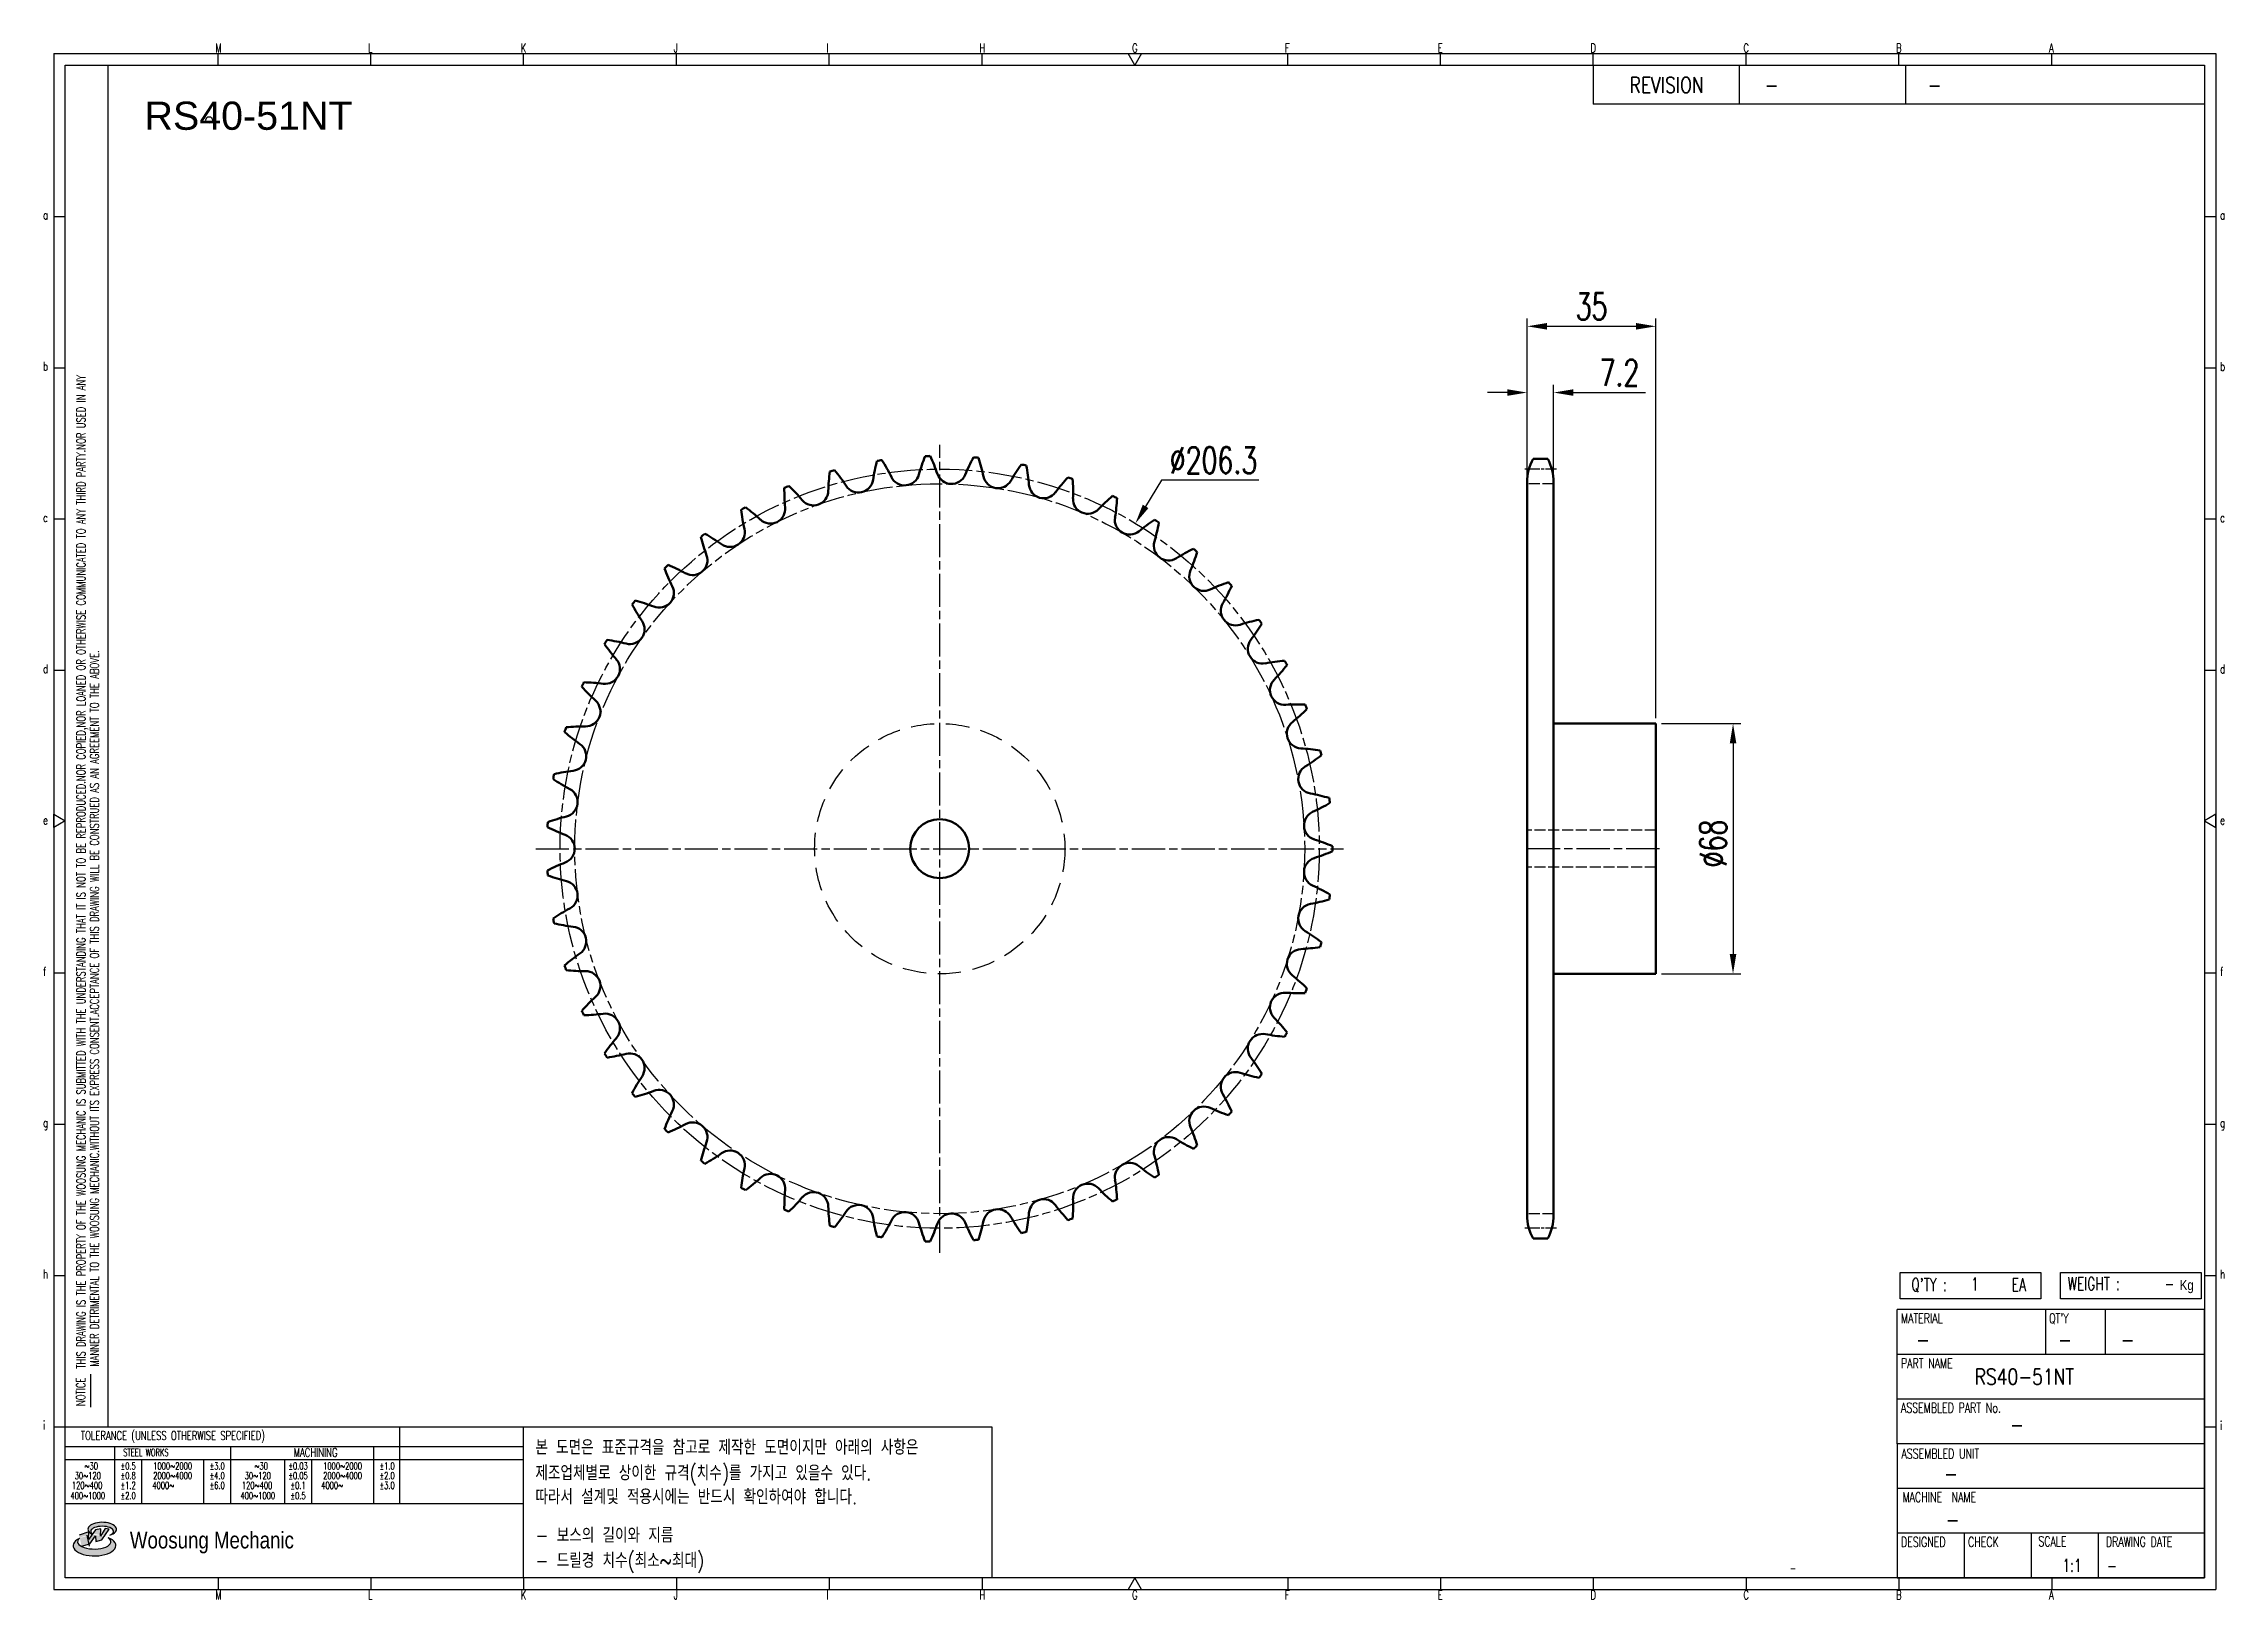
# Model space of a CAD drawing. Header units: millimetres. Extents: x 24040 to 24633, y 29 to 452.
import ezdxf
from ezdxf.enums import TextEntityAlignment as Align

# ---------------------------------------------------------------- set-up
doc = ezdxf.new("R2010")
doc.units = ezdxf.units.MM
for name, pattern in [('AM_ISO02W050', [7.5, 6, -1.5]), ('AM_ISO02W050x2', [3.75, 3, -0.75]), ('AM_ISO08W050', [18, 12, -1.5, 3, -1.5]), ('AM_ISO08W050x2', [9, 6, -0.75, 1.5, -0.75]), ('HIDDEN', [9.525, 6.35, -3.175])]:
    doc.linetypes.add(name, pattern=pattern)
for name, color, linetype, lineweight in [('AM_0N', 7, 'Continuous', 50), ('AM_3N', 6, 'AM_ISO02W050', 25), ('AM_7N', 4, 'AM_ISO08W050', 25)]:
    doc.layers.add(name, color=color, linetype=linetype, lineweight=lineweight)
for name, color, linetype in [('HL', 2, 'HIDDEN'), ('S-DIM', 7, 'Continuous'), ('TITLE', 7, 'Continuous'), ('도면레이아웃', 7, 'Continuous')]:
    doc.layers.add(name, color=color, linetype=linetype)
doc.styles.add('HAN', font='ROMANS.shx', dxfattribs={"width": 0.7, "bigfont": 'whgtxt.shx'})
doc.styles.add('HKD_ST2', font='romans.shx', dxfattribs={"width": 0.7, "height": 4, "bigfont": '@extfont2.shx'})
doc.styles.add('HSG', font='SIMPLEX.shx', dxfattribs={"width": 0.7, "bigfont": 'HSG.shx'})
doc.styles.add('ROMANS', font='romans.shx', dxfattribs={"width": 0.7, "bigfont": 'whgtxt.shx'})
doc.styles.add('SLDTEXTSTYLE4', font='arial.ttf', dxfattribs={"width": 0.8})
doc.styles.get("Standard").update_dxf_attribs({"font": 'arial.ttf'})
doc.dimstyles.new('APP16', dxfattribs={"dimscale": 3, "dimtxt": 2.4, "dimasz": 1.8, "dimexe": 0.7, "dimexo": 0.5, "dimgap": 0.6, "dimtad": 1, "dimtoh": 1, "dimdec": 1, "dimrnd": 0.01, "dimzin": 9, "dimdsep": 46, "dimtxsty": 'HSG', "dimcen": 0, "dimclrd": 1, "dimclre": 1, "dimclrt": 256, "dimazin": 2, "dimtp": 1, "dimtm": 1, "dimtfac": 0.5, "dimtdec": 1, "dimtofl": 0, "dimtmove": 0, "dimatfit": 3, "dimfxl": 0, "dimtvp": 1, "dimtolj": 2, "dimlwd": -1, "dimlwe": -1, "dimarcsym": 0})

# ---------------------------------------------------------------- blocks, each defined once
blk = doc.blocks.new('SUYWSHJH')
at = {"layer": '도면레이아웃'}
h = blk.add_hatch(color=10, dxfattribs=at)
h.paths.add_polyline_path([(1.544, 35.177), (1.554, 34.966), (1.779, 35.034), (2.054, 35.422), (1.908, 35.446), (1.728, 35.167), (1.741, 35.439), (1.547, 35.405), (1.292, 35.041), (1.295, 35.33), (0.943, 35.208), (1.03, 34.8), (1.336, 34.885)])
edge = h.paths.add_edge_path()
edge.add_ellipse((1.795, 35.421), major_axis=(-0.53, 0), ratio=0.487785, start_angle=122.36065, end_angle=403.39574)
edge.add_line((1.411, 35.244), (1.419, 35.261))
edge.add_ellipse((1.798, 35.344), major_axis=(-0.423, 0), ratio=0.444396, start_angle=131.58977, end_angle=386.19408, ccw=False)
edge = h.paths.add_edge_path()
edge.add_ellipse((1.512, 34.815), major_axis=(-0.793, 0), ratio=0.480113, start_angle=314.67633, end_angle=590.85213)
edge.add_ellipse((1.501, 34.958), major_axis=(-0.62, 0), ratio=0.43311, start_angle=331.7024, end_angle=574.42495, ccw=False)
for p, q in [((0, 90.118), (80.15, 90.118)), ((0, 90.118), (0, 33.191)), ((6.089, 89.693), (6.089, 90.118)), ((11.753, 89.693), (11.753, 90.118)), ((17.418, 89.693), (17.418, 90.118)), ((23.082, 89.693), (23.082, 90.118)), ((28.746, 89.693), (28.746, 90.118)), ((34.411, 89.693), (34.411, 90.118)), ((45.739, 89.693), (45.739, 90.118)), ((51.404, 89.693), (51.404, 90.118)), ((57.068, 89.693), (57.068, 90.118)), ((62.732, 89.693), (62.732, 90.118)), ((68.397, 89.693), (68.397, 90.118)), ((74.061, 89.693), (74.061, 90.118)), ((80.15, 90.118), (80.15, 33.191)), ((0, 84.085), (0.425, 84.085)), ((79.725, 84.085), (80.15, 84.085)), ((0, 78.478), (0.425, 78.478)), ((79.725, 78.478), (80.15, 78.478)), ((0, 72.87), (0.425, 72.87)), ((79.725, 72.87), (80.15, 72.87)), ((0, 67.262), (0.425, 67.262)), ((79.725, 67.262), (80.15, 67.262)), ((0, 56.047), (0.425, 56.047)), ((79.725, 56.047), (80.15, 56.047)), ((0, 50.439), (0.425, 50.439)), ((79.725, 50.439), (80.15, 50.439)), ((0, 44.832), (0.425, 44.832)), ((79.725, 44.832), (80.15, 44.832)), ((1.377, 39.947), (1.377, 41.174)), ((0, 39.224), (0.425, 39.224)), ((79.725, 39.224), (80.15, 39.224)), ((0, 33.191), (80.15, 33.191)), ((6.089, 33.616), (6.089, 33.191)), ((11.753, 33.616), (11.753, 33.191)), ((17.418, 33.616), (17.418, 33.191)), ((23.082, 33.616), (23.082, 33.191)), ((28.746, 33.616), (28.746, 33.191)), ((34.411, 33.616), (34.411, 33.191)), ((45.739, 33.616), (45.739, 33.191)), ((51.404, 33.616), (51.404, 33.191)), ((57.068, 33.616), (57.068, 33.191)), ((62.732, 33.616), (62.732, 33.191)), ((68.397, 33.616), (68.397, 33.191)), ((74.061, 33.616), (74.061, 33.191))]:
    blk.add_line(p, q)
at = {"color": 2}
for p, q in [((2.017, 39.224), (2.017, 89.693)), ((0.425, 39.224), (17.418, 39.224)), ((12.816, 39.224), (12.816, 36.382)), ((17.418, 33.616), (17.418, 39.224)), ((0.425, 38.487), (17.418, 38.487)), ((0.425, 38.012), (17.418, 38.012)), ((2.257, 38.487), (2.257, 36.382)), ((3.257, 38.012), (3.257, 36.382)), ((5.557, 38.012), (5.557, 36.382)), ((6.557, 38.5), (6.557, 36.382)), ((8.557, 38.012), (8.557, 36.382)), ((9.557, 38.026), (9.557, 36.382)), ((11.857, 38.487), (11.857, 36.382)), ((0.425, 36.382), (17.418, 36.382))]:
    blk.add_line(p, q, dxfattribs=at)
at = {"color": 6, "ltscale": 0.5}
for p, q in [((57.068, 89.693), (57.068, 88.246)), ((62.47, 89.693), (62.47, 88.246)), ((68.635, 89.693), (68.635, 88.246)), ((79.725, 88.246), (57.068, 88.246)), ((68.336, 38.59), (68.336, 43.563)), ((79.725, 43.563), (68.336, 43.563)), ((73.827, 43.563), (73.827, 41.905)), ((76.037, 43.563), (76.037, 41.905)), ((79.725, 38.59), (79.725, 43.563)), ((79.725, 41.905), (68.336, 41.905)), ((79.725, 40.248), (68.336, 40.248)), ((68.336, 38.59), (68.336, 33.616)), ((79.725, 38.59), (68.336, 38.59)), ((79.725, 33.616), (79.725, 38.59)), ((79.725, 36.932), (68.336, 36.932)), ((79.725, 35.274), (68.336, 35.274)), ((70.822, 33.616), (70.822, 35.274)), ((73.309, 33.616), (73.309, 35.274)), ((75.796, 33.616), (75.796, 35.274)), ((68.336, 33.616), (79.725, 33.616))]:
    blk.add_line(p, q, dxfattribs=at)
for points in [[(40.075, 89.693), (39.83, 90.118), (40.32, 90.118)], [(0.425, 89.693), (79.725, 89.693), (79.725, 33.616), (0.425, 33.616)], [(0.425, 61.679), (0, 61.433), (0, 61.924)], [(79.725, 61.679), (80.15, 61.433), (80.15, 61.924)], [(40.075, 33.616), (39.83, 33.191), (40.32, 33.191)]]:
    blk.add_lwpolyline(points, close=True)
at = {"layer": 'TITLE', "color": 20}
for p, q in [((68.449, 43.961), (68.449, 44.936)), ((68.449, 44.936), (73.654, 44.936)), ((73.654, 44.936), (73.654, 43.961)), ((74.39, 43.961), (74.39, 44.936)), ((74.39, 44.936), (79.595, 44.936)), ((79.595, 44.936), (79.595, 43.961)), ((73.654, 43.961), (68.449, 43.961)), ((79.595, 43.961), (74.39, 43.961))]:
    blk.add_line(p, q, dxfattribs=at)
at = {"layer": '도면레이아웃'}
for p, q in [((1.295, 35.33), (0.943, 35.208)), ((1.03, 34.8), (1.336, 34.885)), ((1.224, 35.208), (1.311, 34.8)), ((1.224, 35.208), (1.224, 35.208)), ((1.547, 35.405), (1.292, 35.041)), ((1.292, 35.041), (1.295, 35.33)), ((1.336, 34.885), (1.544, 35.177)), ((1.419, 35.261), (1.411, 35.244)), ((1.544, 35.177), (1.554, 34.966)), ((1.741, 35.439), (1.547, 35.405)), ((1.554, 34.966), (1.779, 35.034)), ((1.908, 35.446), (1.728, 35.167)), ((1.728, 35.167), (1.741, 35.439)), ((1.779, 35.034), (2.054, 35.422)), ((2.054, 35.422), (1.908, 35.446))]:
    blk.add_line(p, q, dxfattribs=at)
for centre, major_axis, ratio, start_param, end_param in [((1.795, 35.421), (-0.53, 0), 0.487785, 2.135596, 7.040584), ((1.512, 34.815), (-0.793, 0), 0.480113, 5.492138, 10.312315), ((1.501, 34.958), (-0.62, 0), 0.43311, 5.789299, 10.025607), ((1.798, 35.344), (-0.423, 0), 0.444396, 2.296675, 6.740358)]:
    blk.add_ellipse(centre, major_axis=major_axis, ratio=ratio, start_param=start_param, end_param=end_param, dxfattribs=at)
at = {"color": 4, "style": 'HKD_ST2', "width": 0.7}
for s, p in [('M', (5.988, 90.164)), ('L', (11.652, 90.164)), ('K', (17.316, 90.164)), ('J', (22.981, 90.164)), ('I', (28.645, 90.164)), ('H', (34.309, 90.164)), ('G', (39.974, 90.164)), ('F', (45.638, 90.164)), ('E', (51.302, 90.164)), ('D', (56.967, 90.164)), ('C', (62.631, 90.164)), ('B', (68.295, 90.164)), ('A', (73.96, 90.164)), ('a', (-0.395, 83.976)), ('a', (80.305, 83.97)), ('b', (-0.395, 78.368)), ('b', (80.305, 78.362)), ('c', (-0.395, 72.76)), ('c', (80.305, 72.754)), ('d', (-0.395, 67.153)), ('d', (80.305, 67.147)), ('e', (-0.395, 61.545)), ('e', (80.305, 61.539)), ('f', (-0.395, 55.937)), ('f', (80.305, 55.931)), ('g', (-0.395, 50.33)), ('g', (80.305, 50.324)), ('h', (-0.395, 44.722)), ('h', (80.305, 44.716)), ('i', (-0.395, 39.114)), ('i', (80.305, 39.108)), ('M', (5.988, 32.824)), ('L', (11.652, 32.824)), ('K', (17.316, 32.824)), ('J', (22.981, 32.824)), ('I', (28.645, 32.824)), ('H', (34.309, 32.824)), ('G', (39.974, 32.824)), ('F', (45.638, 32.824)), ('E', (51.302, 32.824)), ('D', (56.967, 32.824)), ('C', (62.631, 32.824)), ('B', (68.295, 32.824)), ('A', (73.96, 32.824))]:
    blk.add_text(s, height=0.326, dxfattribs=at).set_placement(p)
for s, height, style, width, p in [('REVISION', 0.5806, 'HAN', 0.8, (58.415, 88.664)), ('-', 0.581, 'HAN', 0.8, (63.426, 88.664)), ('-', 0.581, 'HAN', 0.8, (69.468, 88.664)), ("Q'TY : ", 0.4746, 'HKD_ST2', 0.7, (68.857, 44.253)), ('1', 0.475, 'HKD_ST2', 0.7, (71.071, 44.275)), ('EA', 0.4746, 'HKD_ST2', 0.7, (72.578, 44.253)), ('WEIGHT : ', 0.4746, 'HKD_ST2', 0.7, (74.65, 44.286)), ('-', 0.581, 'HAN', 0.8, (69.029, 42.157)), ('-', 0.581, 'HAN', 0.8, (74.289, 42.157)), ('-', 0.581, 'HAN', 0.8, (76.623, 42.157)), ('-', 0.581, 'HAN', 0.8, (72.515, 39.013)), ('-', 0.581, 'HAN', 0.8, (70.067, 37.189)), ('-', 0.581, 'HAN', 0.8, (70.126, 35.48)), ('1:1', 0.4746, 'HKD_ST2', 0.7, (74.458, 33.848)), ('-', 0.475, 'HKD_ST2', 0.7, (76.112, 33.837))]:
    blk.add_text(s, height=height, dxfattribs=dict(style=style, width=width)).set_placement(p)
at = {"color": 6, "style": 'HKD_ST2', "width": 0.7}
for s, p in [(' THIS DRAWING IS THE PROPERTY OF THE WOOSUNG MECHANIC IS SUBMITTED WITH THE UNDERSTANDING THAT IT IS NOT TO BE REPRODUCED.NOR COPIED,NOR LOANED OR OTHERWISE COMMUNICATED TO ANY THIRD PARTY.NOR USED IN ANY', (1.173, 41.217)), ('MANNER DETRIMENTAL TO THE WOOSUNG MECHANIC.WITHOUT ITS EXPRESS CONSENT.ACCEPTANCE OF THIS DRAWING WILL BE CONSTRUED AS AN AGREEMENT TO THE ABOVE.', (1.672, 41.447))]:
    blk.add_text(s, height=0.326266, rotation=90, dxfattribs=at).set_placement(p)
at = {"style": 'HKD_ST2', "width": 0.7}
blk.add_text('-', height=0.475, dxfattribs=at).set_placement((78.613, 44.286), align=Align.RIGHT)
at = {"color": 4, "style": 'HKD_ST2', "width": 0.7}
for s, height, p in [('MATERIAL', 0.3651, (68.474, 43.425)), ("QT'Y", 0.3651, (73.965, 43.425)), ('PART NAME', 0.3651, (68.474, 41.756)), ('ASSEMBLED PART No.', 0.36511, (68.474, 40.109)), ('ASSEMBLED UNIT', 0.36511, (68.49, 38.408)), ('MACHINE  NAME', 0.36511, (68.532, 36.794)), ('DESIGNED', 0.3651, (68.474, 35.136)), ('CHECK', 0.3651, (70.961, 35.136)), ('SCALE', 0.3651, (73.566, 35.153)), ('DRAWING DATE', 0.36511, (76.071, 35.141))]:
    blk.add_text(s, height=height, dxfattribs=at).set_placement(p, align=Align.TOP_LEFT)
at = {"style": 'HKD_ST2', "width": 0.7}
blk.add_text('NOTICE', height=0.3263, rotation=90, dxfattribs=at).set_placement((1.163, 39.988))
for s, height, style, width, p in [('TOLERANCE (UNLESS OTHERWISE SPECIFIED)', 0.32627, 'HKD_ST2', 0.7, (4.417, 38.896)), ('-', 0.326, 'ROMANS', 0.65, (64.469, 33.975))]:
    blk.add_text(s, height=height, dxfattribs=dict(style=style, width=width)).set_placement(p, align=Align.MIDDLE_CENTER)
at = {"color": 4, "style": 'HKD_ST2', "width": 0.7}
for s, height, p in [('STEEL WORKS', 0.26101, (3.416, 38.268)), ('MACHINING', 0.3263, (9.707, 38.27)), ('%%P0.5', 0.261, (2.757, 37.762)), ('%%P0.8', 0.261, (2.757, 37.411)), ('%%P3.0', 0.261, (6.057, 37.762)), ('%%P4.0', 0.261, (6.057, 37.411)), ('%%P0.03', 0.261, (9.057, 37.762)), ('%%P0.05', 0.261, (9.057, 37.411)), ('%%P1.0', 0.261, (12.357, 37.762)), ('%%P2.0', 0.261, (12.357, 37.411)), ('%%P1.2', 0.261, (2.757, 37.045)), ('%%P2.0', 0.261, (2.757, 36.67)), ('%%P6.0', 0.261, (6.057, 37.045)), ('%%P0.1', 0.261, (9.057, 37.045)), ('%%P0.5', 0.261, (9.057, 36.67)), ('%%P3.0', 0.261, (12.357, 37.045))]:
    blk.add_text(s, height=height, dxfattribs=at).set_placement(p, align=Align.MIDDLE)
for s, height, p in [('30%%126120', 0.261, (1.263, 37.411)), ('%%12630', 0.261, (1.389, 37.762)), ('2000%%1264000', 0.26101, (4.407, 37.411)), ('1000%%1262000', 0.26101, (4.407, 37.762)), ('30%%126120', 0.261, (7.563, 37.411)), ('%%12630', 0.261, (7.689, 37.762)), ('2000%%1264000', 0.26101, (10.707, 37.411)), ('1000%%1262000', 0.26101, (10.707, 37.762)), ('400%%1261000', 0.26101, (1.263, 36.67)), ('120%%126400', 0.26101, (1.237, 37.045)), ('4000%%126', 0.261, (4.061, 37.045)), ('400%%1261000', 0.26101, (7.563, 36.67)), ('120%%126400', 0.26101, (7.537, 37.045)), ('4000%%126', 0.261, (10.321, 37.045))]:
    blk.add_text(s, height=height, dxfattribs=at).set_placement(p, align=Align.MIDDLE_CENTER)
at = {"color": 1, "style": 'SLDTEXTSTYLE4', "width": 0.8}
blk.add_text('Woosung Mechanic', height=0.61957, dxfattribs=at).set_placement((2.822, 34.711))
at = {"layer": 'TITLE', "width": 0.8}
blk.add_text('Kg', height=0.3789, dxfattribs=at).set_placement((78.807, 44.286))
blk = doc.blocks.new('*D2')
at = {"layer": 'Defpoints', "color": 0, "transparency": 16777216}
for p in [(24336.78, 321.33), (24230.46, 144.54)]:
    blk.add_point(p, dxfattribs=at)
at = {"layer": 'S-DIM', "color": 1, "transparency": 16777216}
for p, q in [((24343.85, 333.09), (24339.56, 325.96)), ((24370.37, 333.09), (24343.85, 333.09))]:
    blk.add_line(p, q, dxfattribs=at)
blk.add_solid([(24338.79, 326.42), (24340.33, 325.5), (24336.78, 321.33)], dxfattribs=at)
at = {"layer": 'S-DIM', "transparency": 16777216, "insert": (24358.01, 338.49), "char_height": 7.2, "attachment_point": 5, "style": 'HSG'}
blk.add_mtext('\\A2;∅206.3', dxfattribs=at)
blk = doc.blocks.new('*D3')
at = {"layer": 'Defpoints', "color": 0, "transparency": 16777216}
for p in [(24450.44, 356.9), (24443.24, 332.49), (24450.44, 332.11)]:
    blk.add_point(p, dxfattribs=at)
at = {"layer": 'S-DIM', "color": 1, "transparency": 16777216}
for p, q in [((24437.84, 356.9), (24432.44, 356.9)), ((24443.24, 333.99), (24443.24, 359)), ((24450.44, 333.61), (24450.44, 359)), ((24455.84, 356.9), (24475.4, 356.9))]:
    blk.add_line(p, q, dxfattribs=at)
for points in [[(24437.84, 357.8), (24437.84, 356), (24443.24, 356.9)], [(24455.84, 357.8), (24455.84, 356), (24450.44, 356.9)]]:
    blk.add_solid(points, dxfattribs=at)
at = {"layer": 'S-DIM', "transparency": 16777216, "insert": (24468.32, 362.3), "char_height": 7.2, "attachment_point": 5, "style": 'HSG'}
blk.add_mtext('\\A2;7.2', dxfattribs=at)
blk = doc.blocks.new('*D4')
at = {"layer": 'Defpoints', "color": 0, "transparency": 16777216}
for p in [(24478.24, 374.9), (24443.24, 332.49), (24478.24, 266.94)]:
    blk.add_point(p, dxfattribs=at)
at = {"layer": 'S-DIM', "color": 1, "transparency": 16777216}
for p, q in [((24443.24, 333.99), (24443.24, 377)), ((24448.64, 374.9), (24472.84, 374.9)), ((24478.24, 268.44), (24478.24, 377))]:
    blk.add_line(p, q, dxfattribs=at)
for points in [[(24448.64, 375.8), (24448.64, 374), (24443.24, 374.9)], [(24472.84, 375.8), (24472.84, 374), (24478.24, 374.9)]]:
    blk.add_solid(points, dxfattribs=at)
at = {"layer": 'S-DIM', "transparency": 16777216, "insert": (24460.74, 380.3), "char_height": 7.2, "attachment_point": 5, "style": 'HSG'}
blk.add_mtext('\\A2;35', dxfattribs=at)
blk = doc.blocks.new('*D5')
at = {"layer": 'Defpoints', "color": 0, "transparency": 16777216}
for p in [(24478.24, 266.94), (24478.24, 198.94), (24499.2, 198.94)]:
    blk.add_point(p, dxfattribs=at)
at = {"layer": 'S-DIM', "color": 1, "transparency": 16777216}
for p, q in [((24479.74, 266.94), (24501.3, 266.94)), ((24499.2, 261.54), (24499.2, 204.34)), ((24479.74, 198.94), (24501.3, 198.94))]:
    blk.add_line(p, q, dxfattribs=at)
for points in [[(24498.3, 261.54), (24500.1, 261.54), (24499.2, 266.94)], [(24498.3, 204.34), (24500.1, 204.34), (24499.2, 198.94)]]:
    blk.add_solid(points, dxfattribs=at)
at = {"layer": 'S-DIM', "transparency": 16777216, "insert": (24493.8, 234.35), "char_height": 7.2, "attachment_point": 5, "rotation": 90, "style": 'HSG'}
blk.add_mtext('\\A2;%%c68', dxfattribs=at)

msp = doc.modelspace()

# ---------------------------------------------------------------- linework, layer by layer
at = {"color": 4}
msp.add_lwpolyline([(24170.54, 75.88), (24297.81, 75.88), (24297.81, 34.77), (24170.54, 34.77)], close=True, dxfattribs=at)
msp.add_circle((24085.11, 430.97), 0.886)
at = {"layer": 'AM_0N'}
for p, q in [((24444.86, 338.89), (24448.83, 338.89)), ((24443.24, 332.49), (24443.24, 133.38)), ((24450.44, 332.49), (24450.44, 133.38)), ((24450.44, 266.94), (24478.24, 266.94)), ((24478.24, 266.94), (24478.24, 198.94)), ((24450.44, 198.94), (24478.24, 198.94)), ((24444.86, 126.98), (24448.83, 126.98))]:
    msp.add_line(p, q, dxfattribs=at)
msp.add_circle((24283.62, 232.94), 8, dxfattribs=at)
for centre, radius, start, end in [((24315.51, 325.64), 50.56, 165.46615, 171.47059), ((24283.62, 232.94), 106.76, 98.45959, 99.18747), ((24225.12, 311.61), 50.56, 26.17647, 32.18091), ((24326.66, 321.02), 50.56, 158.40733, 164.41176), ((24283.62, 232.94), 106.76, 91.40076, 92.12865), ((24235.23, 318.2), 50.56, 19.11765, 25.12208), ((24337.16, 315.06), 50.56, 151.34851, 157.35294), ((24283.62, 232.94), 106.76, 84.34194, 85.06982), ((24246.07, 323.5), 50.56, 12.05882, 18.06326), ((24456.74, 332.49), 13.5, 151.70092, 180), ((24436.94, 332.49), 13.5, 0, 28.29908), ((24303.88, 328.86), 50.56, 172.52498, 178.52941), ((24283.62, 232.94), 106.76, 105.51841, 106.24629), ((24215.89, 303.83), 50.56, 33.23529, 39.23973), ((24261.54, 333.74), 4.01, 213.23529, 351.47059), ((24274.09, 335.69), 4.01, 206.17647, 344.41176), ((24286.79, 336.08), 4.01, 199.11765, 337.35294), ((24299.44, 334.91), 4.01, 192.05882, 330.29412), ((24346.85, 307.86), 50.56, 144.28968, 150.29412), ((24283.62, 232.94), 106.76, 77.28312, 78.011), ((24257.49, 327.43), 50.56, 5, 11.00444), ((24355.58, 299.52), 50.56, 137.23086, 143.23529), ((24283.62, 232.94), 106.76, 70.22429, 70.95218), ((24269.3, 329.93), 50.56, 357.94118, 3.94561), ((24283.62, 232.94), 106.76, 112.57724, 113.30512), ((24291.94, 330.62), 50.56, 179.5838, 185.58824), ((24207.69, 294.97), 50.56, 40.29412, 46.29855), ((24249.32, 330.26), 4.01, 220.29412, 358.52941), ((24311.86, 332.19), 4.01, 185, 323.23529), ((24323.84, 327.97), 4.01, 177.94118, 316.17647), ((24363.21, 290.17), 50.56, 130.17203, 136.17647), ((24283.62, 232.94), 106.76, 63.16547, 63.89335), ((24281.32, 330.95), 50.56, 350.88235, 356.88679), ((24283.62, 232.94), 106.76, 119.63606, 120.36394), ((24279.87, 330.91), 50.56, 186.64262, 192.64706), ((24200.65, 285.17), 50.56, 47.35294, 53.35738), ((24237.62, 325.31), 4.01, 227.35294, 5.58824), ((24335.21, 322.3), 4.01, 170.88235, 309.11765), ((24369.64, 279.96), 50.56, 123.11321, 129.11765), ((24293.39, 330.49), 50.56, 343.82353, 349.82797), ((24283.62, 232.94), 106.76, 56.10665, 56.83453), ((24283.62, 232.94), 106.76, 126.69488, 127.42276), ((24267.86, 329.7), 50.56, 193.70145, 199.70588), ((24194.86, 274.57), 50.56, 54.41176, 60.4162), ((24226.62, 318.96), 4.01, 234.41176, 12.64706), ((24345.8, 315.28), 4.01, 163.82353, 302.05882), ((24374.77, 269.03), 50.56, 116.05439, 122.05882), ((24283.62, 232.94), 106.76, 49.04782, 49.77571), ((24283.62, 232.94), 106.76, 133.75371, 134.48159), ((24256.09, 327.03), 50.56, 200.76027, 206.76471), ((24190.41, 263.35), 50.56, 61.47059, 67.47502), ((24216.48, 311.3), 4.01, 241.47059, 19.70588), ((24355.45, 307.02), 4.01, 156.76471, 295), ((24305.3, 328.55), 50.56, 336.76471, 342.76914), ((24207.36, 302.46), 4.01, 248.52941, 26.76471), ((24378.51, 257.55), 50.56, 108.99556, 115), ((24316.88, 325.16), 50.56, 329.70588, 335.71032), ((24283.62, 232.94), 106.76, 41.989, 42.71688), ((24283.62, 232.94), 106.76, 140.81253, 141.54041), ((24244.73, 322.94), 50.56, 207.81909, 213.82353), ((24187.38, 251.67), 50.56, 68.52941, 74.53385), ((24364.01, 297.63), 4.01, 149.70588, 287.94118), ((24199.39, 292.56), 4.01, 255.58824, 33.82353), ((24380.82, 245.71), 50.56, 101.93674, 107.94118), ((24327.97, 320.37), 50.56, 322.64706, 328.65149), ((24283.62, 232.94), 106.76, 34.93018, 35.65806), ((24283.62, 232.94), 106.76, 147.87135, 148.59924), ((24233.97, 317.48), 50.56, 214.87792, 220.88235), ((24185.81, 239.7), 50.56, 75.58824, 81.59267), ((24371.35, 287.26), 4.01, 142.64706, 280.88235), ((24192.7, 281.76), 4.01, 262.64706, 40.88235), ((24381.65, 233.66), 50.56, 94.87792, 100.88235), ((24377.36, 276.07), 4.01, 135.58824, 273.82353), ((24338.37, 314.26), 50.56, 315.58824, 321.59267), ((24283.62, 232.94), 106.76, 27.87135, 28.59924), ((24283.62, 232.94), 106.76, 154.93018, 155.65806), ((24223.96, 310.73), 50.56, 221.93674, 227.94118), ((24185.72, 227.63), 50.56, 82.64706, 88.65149), ((24187.39, 270.21), 4.01, 269.70588, 47.94118), ((24381, 221.61), 50.56, 87.81909, 93.82353), ((24381.95, 264.22), 4.01, 128.52941, 266.76471), ((24347.95, 306.91), 50.56, 308.52941, 314.53385), ((24283.62, 232.94), 106.76, 20.81253, 21.54041), ((24283.62, 232.94), 106.76, 161.989, 162.71688), ((24214.85, 302.81), 50.56, 228.99556, 235), ((24187.11, 215.64), 50.56, 89.70588, 95.71032), ((24183.54, 258.11), 4.01, 276.76471, 55), ((24385.05, 251.9), 4.01, 121.47059, 259.70588), ((24378.87, 209.73), 50.56, 80.76027, 86.76471), ((24356.56, 298.45), 50.56, 301.47059, 307.47502), ((24283.62, 232.94), 106.76, 13.75371, 14.48159), ((24283.62, 232.94), 106.76, 169.04782, 169.77571), ((24206.78, 293.83), 50.56, 236.05439, 242.05882), ((24189.97, 203.91), 50.56, 96.76471, 102.76914), ((24181.21, 245.62), 4.01, 283.82353, 62.05882), ((24375.3, 198.2), 50.56, 73.70145, 79.70588), ((24364.05, 288.99), 50.56, 294.41176, 300.4162), ((24283.62, 232.94), 106.76, 6.69488, 7.42276), ((24283.62, 232.94), 106.76, 176.10665, 176.83453), ((24199.88, 283.93), 50.56, 243.11321, 249.11765), ((24194.25, 192.62), 50.56, 103.82353, 109.82797), ((24386.61, 239.29), 4.01, 114.41176, 252.64706), ((24180.43, 232.94), 4.01, 290.88235, 69.11765), ((24370.33, 187.2), 50.56, 66.64262, 72.64706), ((24370.33, 278.68), 50.56, 287.35294, 293.35738), ((24283.62, 232.94), 106.76, 359.63606, 0.36394), ((24199.88, 181.95), 50.56, 110.88235, 116.88679), ((24283.62, 232.94), 106.76, 183.16547, 183.89335), ((24194.25, 273.25), 50.56, 250.17203, 256.17647), ((24386.61, 226.58), 4.01, 107.35294, 245.58824), ((24181.21, 220.26), 4.01, 297.94118, 76.17647), ((24364.05, 176.89), 50.56, 59.5838, 65.58824), ((24283.62, 232.94), 106.76, 352.57724, 353.30512), ((24206.78, 172.04), 50.56, 117.94118, 123.94561), ((24283.62, 232.94), 106.76, 190.22429, 190.95218), ((24385.05, 213.98), 4.01, 100.29412, 238.52941), ((24375.3, 267.67), 50.56, 280.29412, 286.29855), ((24189.97, 261.96), 50.56, 257.23086, 263.23529), ((24183.54, 207.77), 4.01, 305, 83.23529), ((24356.56, 167.43), 50.56, 52.52498, 58.52941), ((24283.62, 232.94), 106.76, 345.51841, 346.24629), ((24214.85, 163.06), 50.56, 125, 131.00444), ((24381.95, 201.66), 4.01, 93.23529, 231.47059), ((24378.87, 256.14), 50.56, 273.23529, 279.23973), ((24283.62, 232.94), 106.76, 197.28312, 198.011), ((24187.11, 250.24), 50.56, 264.28968, 270.29412), ((24187.39, 195.66), 4.01, 312.05882, 90.29412), ((24347.95, 158.96), 50.56, 45.46615, 51.47059), ((24223.96, 155.14), 50.56, 132.05882, 138.06326), ((24377.36, 189.81), 4.01, 86.17647, 224.41176), ((24381, 244.26), 50.56, 266.17647, 272.18091), ((24283.62, 232.94), 106.76, 338.45959, 339.18747), ((24283.62, 232.94), 106.76, 204.34194, 205.06982), ((24185.72, 238.25), 50.56, 271.34851, 277.35294), ((24192.7, 184.12), 4.01, 319.11765, 97.35294), ((24338.37, 151.61), 50.56, 38.40733, 44.41176), ((24233.97, 148.4), 50.56, 139.11765, 145.12208), ((24371.35, 178.61), 4.01, 79.11765, 217.35294), ((24381.65, 232.21), 50.56, 259.11765, 265.12208), ((24283.62, 232.94), 106.76, 331.40076, 332.12865), ((24283.62, 232.94), 106.76, 211.40076, 212.12865), ((24185.81, 226.18), 50.56, 278.40733, 284.41176), ((24199.39, 173.32), 4.01, 326.17647, 104.41176), ((24364.01, 168.25), 4.01, 72.05882, 210.29412), ((24380.82, 220.17), 50.56, 252.05882, 258.06326), ((24327.97, 145.5), 50.56, 31.34851, 37.35294), ((24244.73, 142.94), 50.56, 146.17647, 152.18091), ((24283.62, 232.94), 106.76, 218.45959, 219.18747), ((24187.38, 214.21), 50.56, 285.46615, 291.47059), ((24207.36, 163.42), 4.01, 333.23529, 111.47059), ((24316.88, 140.71), 50.56, 24.28968, 30.29412), ((24283.62, 232.94), 106.76, 324.34194, 325.06982), ((24256.09, 138.84), 50.56, 153.23529, 159.23973), ((24355.45, 158.86), 4.01, 65, 203.23529), ((24378.51, 208.32), 50.56, 245, 251.00444), ((24283.62, 232.94), 106.76, 317.28312, 318.011), ((24283.62, 232.94), 106.76, 225.51841, 226.24629), ((24190.41, 202.52), 50.56, 292.52498, 298.52941), ((24216.48, 154.57), 4.01, 340.29412, 118.52941), ((24345.8, 150.59), 4.01, 57.94118, 196.17647), ((24305.3, 137.33), 50.56, 17.23086, 23.23529), ((24267.86, 136.17), 50.56, 160.29412, 166.29855), ((24194.86, 191.3), 50.56, 299.5838, 305.58824), ((24226.62, 146.92), 4.01, 347.35294, 125.58824), ((24293.39, 135.39), 50.56, 10.17203, 16.17647), ((24374.77, 196.84), 50.56, 237.94118, 243.94561), ((24283.62, 232.94), 106.76, 310.22429, 310.95218), ((24283.62, 232.94), 106.76, 232.57724, 233.30512), ((24279.87, 134.97), 50.56, 167.35294, 173.35738), ((24200.65, 180.71), 50.56, 306.64262, 312.64706), ((24237.62, 140.57), 4.01, 354.41176, 132.64706), ((24335.21, 143.57), 4.01, 50.88235, 189.11765), ((24281.32, 134.92), 50.56, 3.11321, 9.11765), ((24369.64, 185.92), 50.56, 230.88235, 236.88679), ((24283.62, 232.94), 106.76, 303.16547, 303.89335), ((24283.62, 232.94), 106.76, 239.63606, 240.36394), ((24291.94, 135.25), 50.56, 174.41176, 180.4162), ((24207.69, 170.91), 50.56, 313.70145, 319.70588), ((24249.32, 135.61), 4.01, 1.47059, 139.70588), ((24311.86, 133.69), 4.01, 36.76471, 175), ((24269.3, 135.95), 50.56, 356.05439, 2.05882), ((24323.84, 137.91), 4.01, 43.82353, 182.05882), ((24363.21, 175.7), 50.56, 223.82353, 229.82797), ((24283.62, 232.94), 106.76, 296.10665, 296.83453), ((24283.62, 232.94), 106.76, 246.69488, 247.42276), ((24303.88, 137.01), 50.56, 181.47059, 187.47502), ((24283.62, 232.94), 106.76, 253.75371, 254.48159), ((24215.89, 162.05), 50.56, 320.76027, 326.76471), ((24261.54, 132.14), 4.01, 8.52941, 146.76471), ((24315.51, 140.23), 50.56, 188.52941, 194.53385), ((24225.12, 154.26), 50.56, 327.81909, 333.82353), ((24274.09, 130.19), 4.01, 15.58824, 153.82353), ((24326.66, 144.85), 50.56, 195.58824, 201.59267), ((24235.23, 147.67), 50.56, 334.87792, 340.88235), ((24286.79, 129.8), 4.01, 22.64706, 160.88235), ((24337.16, 150.81), 50.56, 202.64706, 208.65149), ((24246.07, 142.37), 50.56, 341.93674, 347.94118), ((24299.44, 130.97), 4.01, 29.70588, 167.94118), ((24346.85, 158.01), 50.56, 209.70588, 215.71032), ((24257.49, 138.44), 50.56, 348.99556, 355), ((24355.58, 166.35), 50.56, 216.76471, 222.76914), ((24283.62, 232.94), 106.76, 289.04782, 289.77571), ((24456.74, 133.38), 13.5, 180, 208.29908), ((24436.94, 133.38), 13.5, 331.70092, 0), ((24283.62, 232.94), 106.76, 260.81253, 261.54041), ((24283.62, 232.94), 106.76, 267.87135, 268.59924), ((24283.62, 232.94), 106.76, 274.93018, 275.65806), ((24283.62, 232.94), 106.76, 281.989, 282.71688)]:
    msp.add_arc(centre, radius, start, end, dxfattribs=at)
at = {"layer": 'AM_3N', "linetype": 'AM_ISO02W050x2'}
for p, q in [((24450.44, 332.11), (24443.24, 332.11)), ((24450.44, 133.76), (24443.24, 133.76))]:
    msp.add_line(p, q, dxfattribs=at)
at = {"layer": 'AM_3N', "color": 2, "linetype": 'AM_ISO02W050x2'}
for p, q in [((24478.24, 237.94), (24443.24, 237.94)), ((24478.24, 227.94), (24443.24, 227.94))]:
    msp.add_line(p, q, dxfattribs=at)
at = {"layer": 'AM_7N', "linetype": 'AM_ISO08W050x2', "ltscale": 1.5}
for p, q in [((24283.62, 123.17), (24283.62, 342.7)), ((24173.85, 232.94), (24393.38, 232.94)), ((24479.18, 232.94), (24442.48, 232.94))]:
    msp.add_line(p, q, dxfattribs=at)
at = {"layer": 'AM_7N', "linetype": 'AM_ISO08W050x2', "ltscale": 0.5}
for p, q in [((24451.21, 336.09), (24442.48, 336.09)), ((24451.21, 129.79), (24442.48, 129.79))]:
    msp.add_line(p, q, dxfattribs=at)
at = {"layer": 'AM_7N', "linetype": 'AM_ISO08W050x2', "ltscale": 1.5}
for radius in [103.15, 99.17]:
    msp.add_circle((24283.62, 232.94), radius, dxfattribs=at)
at = {"layer": 'HL'}
msp.add_circle((24283.62, 232.94), 34, dxfattribs=at)

# ---------------------------------------------------------------- block references
at = {"xscale": 7.331104175867454, "yscale": 7.331104175867454, "zscale": 7.331104175867454}
msp.add_blockref('SUYWSHJH', (24042.85, -211.67), dxfattribs=at)

# ---------------------------------------------------------------- texts
at = {"color": 2}
msp.add_text('RS40-51NT', height=7.66, dxfattribs=at).set_placement((24067.53, 428.3))
at = {"style": 'HAN', "width": 0.8}
msp.add_text('RS40-51NT', height=4.256, dxfattribs=at).set_placement((24564.87, 87.33))
at = {"color": 4, "style": 'HAN', "width": 0.8}
for s, p in [('본 도면은 표준규격을 참고로 제작한 도면이지만 아래의 사항은', (24173.73, 68.27)), ('제조업체별로 상이한 규격(치수)를 가지고 있을수 있다.', (24173.73, 61.29)), ('따라서 설계및 적용시에는 반드시 확인하여야 합니다.', (24173.73, 54.81)), ('- 보스의 길이와 지름', (24173.73, 44.37)), ('- 드릴경 치수(최소~최대)', (24173.73, 37.51))]:
    msp.add_text(s, height=4.0274, dxfattribs=at).set_placement(p)

# ---------------------------------------------------------------- dimensions: what is measured, and where the dimension line sits
at = {"layer": 'S-DIM'}
dim = msp.add_linear_dim(base=(24478.24, 374.9), p1=(24443.24, 332.49), p2=(24478.24, 266.94), dimstyle='APP16', dxfattribs=at)
dim.commit()
dim.dimension.update_dxf_attribs({"geometry": '*D4', "text_midpoint": (24460.74, 380.3)})
dim = msp.add_linear_dim(base=(24450.44, 356.9), p1=(24443.24, 332.49), p2=(24450.44, 332.11), dimstyle='APP16', dxfattribs=at)
dim.commit()
dim.dimension.update_dxf_attribs({"geometry": '*D3', "text_midpoint": (24468.32, 356.9), "dimtype": 128})
at = {"layer": 'S-DIM', "color": 3}
dim = msp.add_diameter_dim_2p(p1=(24230.46, 144.54), p2=(24336.78, 321.33), dimstyle='APP16', dxfattribs=at)
dim.commit()
dim.dimension.update_dxf_attribs({"geometry": '*D2', "text_midpoint": (24358.01, 333.09), "dimtype": 131})
at = {"layer": 'S-DIM'}
dim = msp.add_linear_dim(base=(24499.2, 198.94), p1=(24478.24, 266.94), p2=(24478.24, 198.94), angle=90, text='%%c<>', dimstyle='APP16', dxfattribs=at)
dim.commit()
dim.dimension.update_dxf_attribs({"geometry": '*D5', "text_midpoint": (24499.2, 234.35), "dimtype": 128})

doc.saveas('drawing.dxf')
